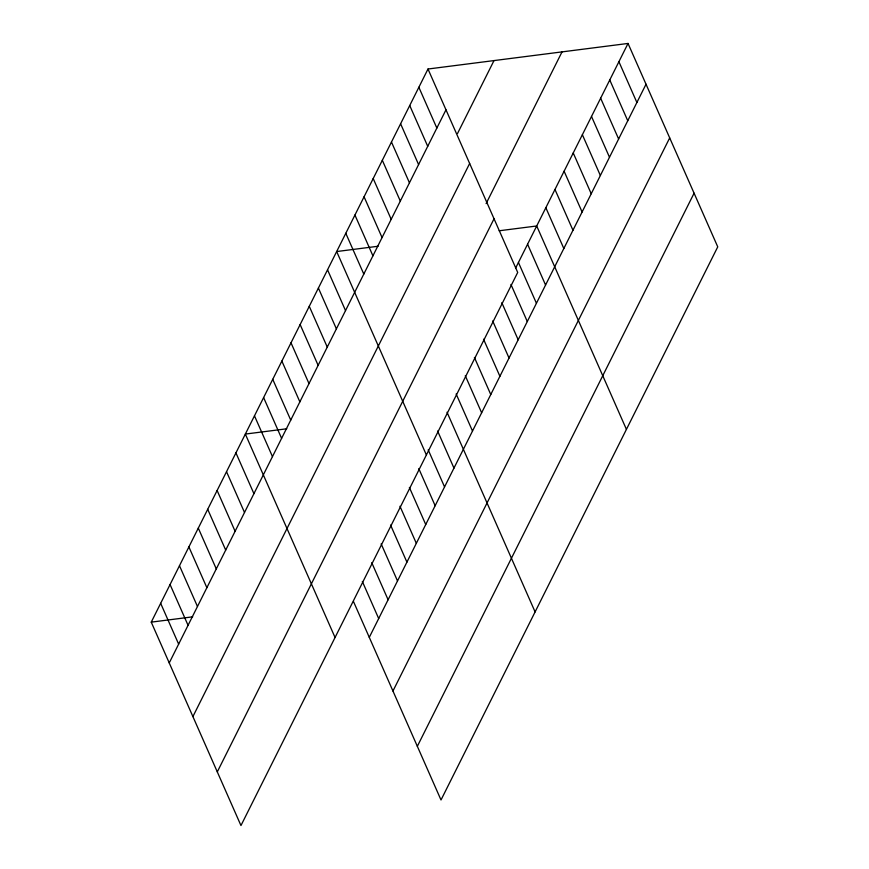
<?xml version="1.0" encoding="UTF-8"?>
<svg xmlns="http://www.w3.org/2000/svg" width="869" height="869" viewBox="0 0 869 869"><rect width="100%" height="100%" fill="white"/><g stroke="black" fill="none" stroke-linecap="round" stroke-linejoin="round"><path stroke-width="1.3" d="M427.993 69.02L517.707 272.431L240.963 825.55L151.249 622.139L427.993 69.02L628.037 43.45L717.751 246.861L441.007 799.98L353.477 601.511M169.238 662.928L445.982 109.809M457.474 133.587L494.005 60.58M192.907 716.588L469.651 163.47M486.108 203.618L562.026 51.89M217.293 771.889L494.037 218.771M515.589 268.184L628.037 43.45M369.282 637.357L646.025 84.239M392.951 691.029L669.695 137.91M417.337 746.319L694.081 193.2M378.091 246.253L336.672 251.543L426.386 454.965M499.175 230.774L536.705 225.983L626.43 429.395M286.759 428.786L245.34 434.076L335.054 637.488M151.249 622.139L192.668 616.838M618.902 61.699L636.89 102.499M609.766 79.959L627.755 120.748M600.642 98.208L618.63 138.997M591.507 116.457L609.495 157.256M582.371 134.717L600.36 175.505M573.236 152.966L591.235 193.754M564.111 171.226L582.1 212.014M554.976 189.475L572.964 230.263M545.841 207.724L563.829 248.512M527.581 244.232L545.569 285.021M518.445 262.481L536.434 303.281M510.95 284.445L527.298 321.53M418.858 87.269L436.846 128.058M501.815 302.694L518.174 339.779M409.723 105.518L427.722 146.318M492.68 320.954L509.038 358.039M400.598 123.778L418.586 164.567M483.544 339.203L499.903 376.288M391.463 142.027L409.451 182.816M474.42 357.463L490.768 394.537M382.327 160.287L400.316 201.076M465.284 375.712L481.643 412.797M373.203 178.536L391.191 219.325M456.149 393.961L472.508 431.046M364.068 196.785L382.056 237.574M447.024 412.221L535.098 611.917M354.932 215.045L372.92 255.834M437.607 431.024L453.966 468.109M345.797 233.294L363.796 274.083M428.2 449.827L444.559 486.912M418.793 468.63L435.152 505.715M327.537 269.803L345.525 310.591M409.386 487.444L425.734 524.528M318.402 288.052L336.39 328.84M399.968 506.247L416.327 543.331M309.266 306.301L327.265 347.1M390.561 525.05L406.92 562.134M300.142 324.561L318.13 365.349M381.154 543.864L397.513 580.937M291.006 342.81L308.995 383.598M371.747 562.667L388.095 599.751M281.871 361.069L299.859 401.858M362.34 581.47L378.688 618.554M272.736 379.318L290.735 420.107M263.611 397.567L281.599 438.356M254.476 415.827L272.464 456.616M235.933 452.879L253.922 493.668M226.527 471.693L244.515 512.482M217.12 490.496L235.108 531.285M207.702 509.299L225.701 550.088M198.295 528.102L216.283 568.902M188.888 546.916L206.876 587.705M179.481 565.719L197.469 606.508M170.063 584.522L188.062 625.311M160.656 603.325L178.645 644.125"/></g></svg>
